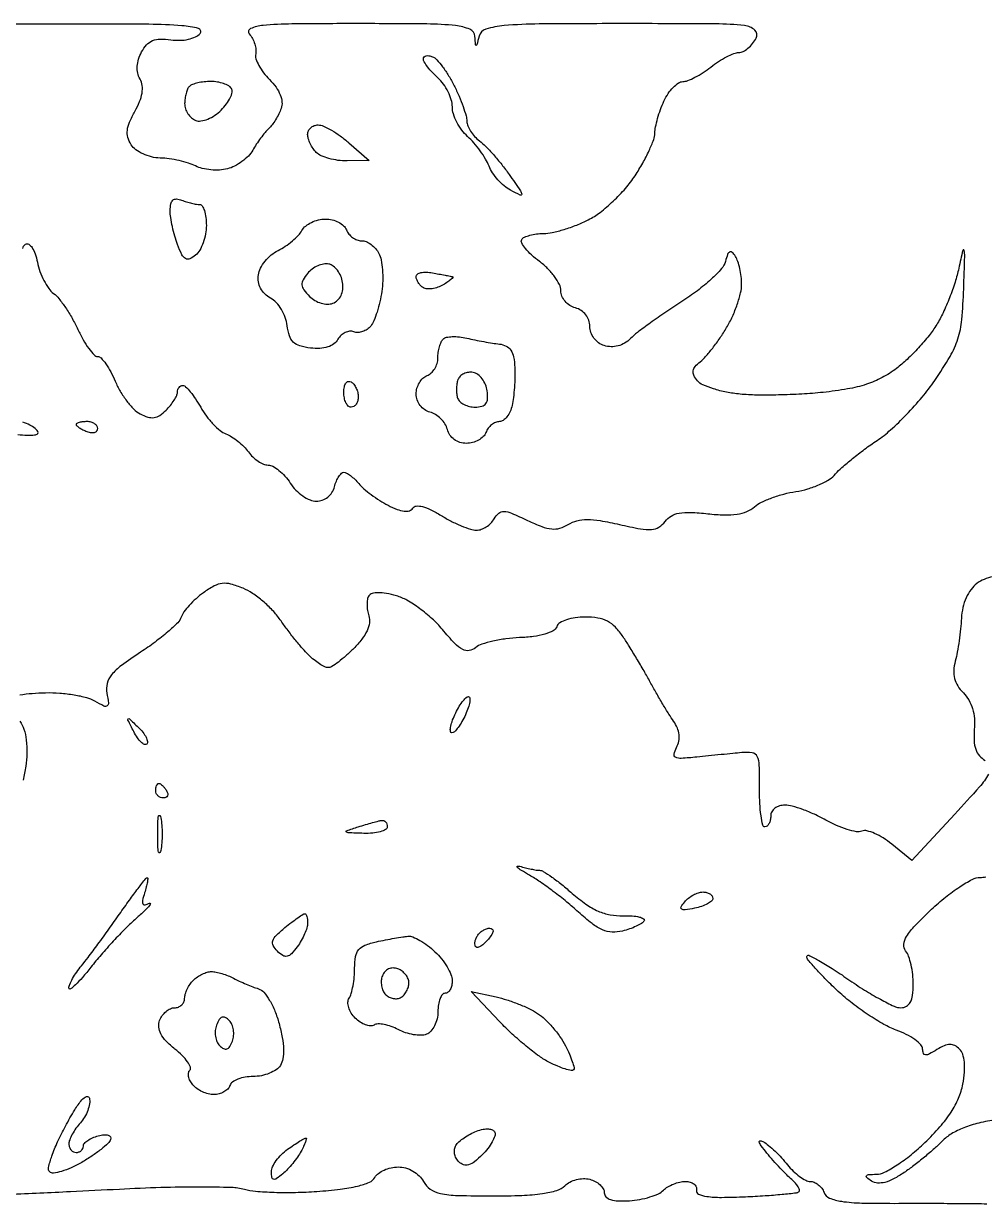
# Model space of a CAD drawing. Extents: x 0 to 102, y 0 to 135.
# Drawn here: x 14.02 to 25.26, y 121.54 to 135.36 of the extents above; entities that cross this region are included whole.
import ezdxf

# ---------------------------------------------------------------- set-up
doc = ezdxf.new("R2010")
doc.units = 0
doc.header["$MEASUREMENT"] = 0

msp = doc.modelspace()

# ---------------------------------------------------------------- linework, layer by layer
for points in [[(14.010792, 132.730181, -0.215234), (14.044594, 132.780314, -0.289163), (14.081534, 132.779967, -0.10432), (14.120544, 132.741357, -0.063296), (14.156302, 132.668494, -0.033115), (14.182676, 132.570772, 0.037528), (14.212849, 132.462764, 0.032749), (14.259951, 132.35525, 0.034162), (14.315774, 132.263518, 0.078163), (14.372032, 132.205615, -0.063366), (14.434552, 132.144947, -0.020003), (14.511783, 132.03988, -0.01962), (14.58937, 131.914638, -0.020583), (14.655581, 131.78565, 0.020566), (14.71795, 131.664138, 0.028779), (14.784095, 131.561592, 0.028423), (14.845664, 131.486573, 0.209674), (14.887096, 131.4684, -0.207501), (14.927309, 131.450961, -0.033584), (14.982516, 131.383421, -0.032276), (15.040316, 131.289902, -0.023324), (15.092803, 131.17911, 0.034279), (15.151619, 131.06167, 0.030162), (15.22825, 130.947996, 0.03138), (15.310212, 130.853824, 0.075259), (15.384163, 130.798577, 0.046397), (15.474594, 130.760486, 0.110964), (15.546736, 130.754345, 0.113287), (15.613632, 130.779656, 0.049557), (15.687425, 130.840111, 0.026903), (15.738243, 130.896712, 0.029224), (15.781197, 130.956959, 0.030486), (15.811492, 131.012412, 0.110205), (15.8202, 131.051443, -0.079416), (15.82499, 131.08141, -0.091695), (15.838838, 131.106767, -0.101712), (15.859452, 131.123618, -0.123374), (15.88365, 131.129465, -0.199665), (15.916221, 131.115595, -0.022353), (15.971043, 131.054259, -0.024388), (16.031909, 130.971808, -0.017449), (16.092058, 130.874196, 0.031396), (16.158672, 130.77255, 0.029441), (16.238833, 130.67772, 0.030734), (16.320053, 130.60225, 0.082701), (16.388158, 130.563053, -0.051495), (16.454053, 130.530396, -0.028335), (16.527375, 130.478087, -0.027949), (16.596473, 130.415974, -0.039756), (16.649847, 130.353021, 0.046405), (16.701033, 130.294249, 0.043547), (16.763216, 130.244526, 0.046561), (16.826553, 130.210383, 0.100677), (16.880547, 130.1994, -0.12844), (16.936308, 130.184836, -0.04361), (17.006113, 130.137272, -0.039951), (17.077381, 130.068832, -0.036453), (17.13928, 129.9879, 0.049979), (17.204696, 129.906991, 0.04658), (17.286323, 129.838528, 0.04986), (17.371089, 129.791647, 0.101736), (17.44525, 129.7764, 0.08879), (17.514349, 129.788768, 0.08022), (17.577619, 129.824519, 0.078908), (17.627263, 129.879011, 0.081584), (17.656887, 129.9456, -0.033471), (17.678548, 130.010379, -0.045305), (17.707046, 130.065097, -0.05319), (17.73771, 130.103251, -0.199466), (17.765508, 130.1148, -0.131151), (17.797466, 130.106271, -0.032066), (17.843269, 130.075885, -0.030662), (17.893011, 130.033031, -0.02641), (17.93983, 129.982322, 0.042815), (17.998313, 129.923002, 0.017952), (18.08622, 129.853212, 0.017606), (18.186133, 129.784871, 0.021866), (18.283787, 129.728832, 0.026432), (18.389216, 129.681193, 0.063608), (18.472174, 129.660496, 0.099953), (18.532852, 129.665469, 0.186155), (18.571597, 129.69487, -0.239635), (18.612777, 129.719938, -0.081877), (18.684527, 129.713682, -0.052711), (18.782505, 129.677285, -0.023146), (18.903634, 129.60996, 0.019366), (19.01998, 129.544139, 0.020205), (19.139461, 129.488513, 0.020368), (19.246169, 129.449007, 0.078624), (19.315732, 129.438, 0.085686), (19.37243, 129.447788, 0.056384), (19.432055, 129.476926, 0.054915), (19.485446, 129.519831, 0.068594), (19.523751, 129.570515, -0.086648), (19.577194, 129.636189, -0.192398), (19.6371, 129.657024, -0.089319), (19.727055, 129.636567, -0.0108), (19.912906, 129.552819, 0.019249), (20.082056, 129.480008, 0.066621), (20.197748, 129.452316, 0.095458), (20.293052, 129.460768, 0.069979), (20.390271, 129.50401, -0.076003), (20.492483, 129.548014, -0.063428), (20.609835, 129.563133, -0.043086), (20.763979, 129.55005, -0.014016), (20.988197, 129.504873, 0.010427), (21.23453, 129.453398, 0.062633), (21.364936, 129.445558, 0.123044), (21.450769, 129.473045, 0.09646), (21.522733, 129.539698, -0.103786), (21.592389, 129.60236, -0.087014), (21.685831, 129.636699, -0.055678), (21.819883, 129.64574, -0.017086), (22.022429, 129.629894, 0.02018), (22.216441, 129.615923, 0.044921), (22.364139, 129.624536, 0.059582), (22.478562, 129.655842, 0.082362), (22.569123, 129.711419, -0.065727), (22.648312, 129.7637, -0.024586), (22.771026, 129.816031, -0.023854), (22.911978, 129.860596, -0.026637), (23.051464, 129.889638, 0.034615), (23.189695, 129.920725, 0.031493), (23.326896, 129.971333, 0.032935), (23.443809, 130.032525, 0.08179), (23.516764, 130.09539, -0.037554), (23.589705, 130.170403, -0.011103), (23.712106, 130.273943, -0.011076), (23.855333, 130.384589, -0.011717), (24.0007, 130.48666, 0.036492), (24.159528, 130.610359, 0.01749), (24.345249, 130.79031, 0.017237), (24.526879, 130.992563, 0.023539), (24.675121, 131.18749, 0.017871), (24.854913, 131.469613, 0.056263), (24.946142, 131.674321, 0.053555), (24.991763, 131.899587, 0.015094), (25.014226, 132.257787, 0.001155), (25.025727, 132.639333, 0.065616), (25.018459, 132.709495, 0.791289), (25.003453, 132.70946, 0.005271), (24.956617, 132.499187, -0.02524), (24.913924, 132.338107, -0.016093), (24.848954, 132.155449, -0.016166), (24.773478, 131.979998, -0.028756), (24.698643, 131.841726, -0.029867), (24.608585, 131.713772, -0.017173), (24.486019, 131.570409, -0.017116), (24.352529, 131.434365, -0.027268), (24.228541, 131.328626, -0.041745), (24.06004, 131.221058, -0.0425), (23.876997, 131.143719, -0.035428), (23.656086, 131.088721, -0.017484), (23.36941, 131.048847, -0.011683), (23.121998, 131.029043, -0.008813), (22.849464, 131.018441, -0.008922), (22.592876, 131.017566, -0.020306), (22.399399, 131.028225, -0.024725), (22.238919, 131.051673, -0.027734), (22.087693, 131.090284, -0.028615), (21.964249, 131.137122, -0.115057), (21.900396, 131.185559, -0.054929), (21.858328, 131.249353, -0.156889), (21.849857, 131.301186, -0.145637), (21.873082, 131.350713, -0.045102), (21.933783, 131.407594, 0.047853), (21.996363, 131.466885, 0.01477), (22.078844, 131.567392, 0.014626), (22.164948, 131.685878, 0.015568), (22.24212, 131.8068, 0.02756), (22.309515, 131.935687, 0.02356), (22.366307, 132.078049, 0.024237), (22.405582, 132.212599, 0.060116), (22.417388, 132.3144, 0.029208), (22.411755, 132.403657, 0.024651), (22.395674, 132.496937, 0.025378), (22.372421, 132.580707, 0.060942), (22.344842, 132.638802, 0.051569), (22.307455, 132.686185, 0.327576), (22.278978, 132.690974, 0.19225), (22.253965, 132.662709, 0.0222), (22.228419, 132.580174, -0.119959), (22.182799, 132.495576, -0.023448), (22.060167, 132.371668, -0.023668), (21.899916, 132.237683, -0.019988), (21.718638, 132.111236, 0.006742), (21.530656, 131.987382, 0.007209), (21.350277, 131.861183, 0.006888), (21.198403, 131.74842, 0.03325), (21.117516, 131.67763, -0.063528), (21.049805, 131.62524, -0.067167), (20.97234, 131.592717, -0.069061), (20.890988, 131.582457, -0.073856), (20.811859, 131.595218, -0.081553), (20.745769, 131.628796, -0.073354), (20.691094, 131.682804, -0.074253), (20.654869, 131.749614, -0.087375), (20.6424, 131.820421, 0.084816), (20.630195, 131.891852, 0.081881), (20.594915, 131.95615, 0.081232), (20.540564, 132.006121, 0.081569), (20.4732, 132.036087, -0.081099), (20.408544, 132.064777, -0.073063), (20.353703, 132.113397, -0.075686), (20.316735, 132.173895, -0.099685), (20.304, 132.237134, 0.116826), (20.286684, 132.310235, 0.041764), (20.230422, 132.402273, 0.038664), (20.149367, 132.496681, 0.036873), (20.053522, 132.579121, -0.025234), (19.960746, 132.655241, -0.038791), (19.889538, 132.730808, -0.044916), (19.845935, 132.796159, -0.269287), (19.847015, 132.835454, -0.146805), (19.877937, 132.862888, -0.040249), (19.939721, 132.885701, -0.037039), (20.017297, 132.901363, -0.031304), (20.100863, 132.9066, 0.053559), (20.203161, 132.917589, 0.020697), (20.341372, 132.953679, 0.020209), (20.489221, 133.005517, 0.023532), (20.624896, 133.06687, 0.046421), (20.76201, 133.153699, 0.024654), (20.915028, 133.284319, 0.02432), (21.059507, 133.434432, 0.034504), (21.171426, 133.582062, 0.016993), (21.26038, 133.728561, 0.019105), (21.33554, 133.875244, 0.018726), (21.38963, 134.003945, 0.090348), (21.4038, 134.081726, -0.050434), (21.411003, 134.152957, -0.018774), (21.434864, 134.250838, -0.018379), (21.469067, 134.356376, -0.021157), (21.50955, 134.454174, -0.037969), (21.558396, 134.54136, -0.044676), (21.617593, 134.615185, -0.050308), (21.677859, 134.666474, -0.150818), (21.728856, 134.68254, 0.093142), (21.786652, 134.693749, 0.024933), (21.872242, 134.732709, 0.02437), (21.966828, 134.787589, 0.023014), (22.057515, 134.8524, -0.02299), (22.148126, 134.917162, -0.024467), (22.242483, 134.971897, -0.025024), (22.327759, 135.010666, -0.094442), (22.385132, 135.0216, 0.120568), (22.434781, 135.033749, 0.053731), (22.491196, 135.071303, 0.048835), (22.545221, 135.126075, 0.047422), (22.5882, 135.1908, 0.345698), (22.571777, 135.284077, 0.1569), (22.451253, 135.33784, 0.025729), (22.113564, 135.357066, 0.001357), (21.03228, 135.36, 0.001998), (20.0518, 135.356081, 0.019912), (19.64154, 135.336451, 0.050843), (19.427788, 135.295513, 0.261839), (19.347117, 135.21195, -0.001923), (19.320704, 135.112445, -0.339035), (19.312553, 135.1062, -0.392517), (19.305619, 135.112635, -0.002113), (19.298614, 135.21195, 0.28555), (19.239839, 135.293847, 0.071286), (19.072961, 135.336402, 0.02444), (18.736568, 135.356098, 0.002403), (17.924841, 135.36, 0.00243), (17.159614, 135.35628, 0.021361), (16.821451, 135.338532, 0.076943), (16.67608, 135.301608, 0.502067), (16.660991, 135.239376, -0.051918), (16.697382, 135.184905, -0.044226), (16.724104, 135.121141, -0.046343), (16.737926, 135.058099, -0.087457), (16.735267, 135.006259, 0.138665), (16.738064, 134.950195, 0.042379), (16.772237, 134.871597, 0.038781), (16.827368, 134.786028, 0.033892), (16.897398, 134.705802, -0.040276), (16.973035, 134.616888, -0.060668), (17.022044, 134.527855, -0.072814), (17.04241, 134.443405, -0.106964), (17.033159, 134.367869, -0.031817), (17.006311, 134.304115, -0.022813), (16.9687, 134.23653, -0.023157), (16.926786, 134.17523, -0.045084), (16.887028, 134.131351, 0.03308), (16.844494, 134.086611, 0.014137), (16.793488, 134.021661, 0.013916), (16.742826, 133.949114, 0.017799), (16.700493, 133.879475, -0.066302), (16.650202, 133.812351, -0.040527), (16.575314, 133.747411, -0.039975), (16.489094, 133.694139, -0.055792), (16.404393, 133.662056, -0.050447), (16.31409, 133.648427, -0.035159), (16.210974, 133.650623, -0.035561), (16.111289, 133.666985, -0.059567), (16.0317, 133.696286, 0.042089), (15.949471, 133.729859, 0.020846), (15.840512, 133.759056, 0.020526), (15.724267, 133.780099, 0.028222), (15.618446, 133.788754, -0.053098), (15.517262, 133.802114, -0.048573), (15.417923, 133.836633, -0.05159), (15.334145, 133.886239, -0.092932), (15.280046, 133.94457, -0.070886), (15.241859, 134.029874, -0.097475), (15.234741, 134.113372, -0.075107), (15.260073, 134.208891, -0.027489), (15.322802, 134.3342, 0.032224), (15.378762, 134.448679, 0.058349), (15.406909, 134.548949, 0.072737), (15.407948, 134.636344, 0.094499), (15.382675, 134.712159, -0.07682), (15.356564, 134.782195, -0.065536), (15.350838, 134.860873, -0.060176), (15.365918, 134.944482, -0.048223), (15.401148, 135.028977, -0.061959), (15.46054, 135.113027, -0.110162), (15.52957, 135.161524, -0.095979), (15.619511, 135.179909, -0.039016), (15.74473, 135.171414, 0.042181), (15.849133, 135.164994, 0.048319), (15.948356, 135.176904, 0.05426), (16.030957, 135.204684, 0.111769), (16.084726, 135.246024, 0.550376), (16.06616, 135.303286, 0.04307), (15.873661, 135.335321, 0.017422), (15.486608, 135.352355, 0.002528), (14.69773, 135.355575), (13.21862, 135.354135)], [(13.956034, 130.555611, 0.024284), (14.06334, 130.548611, 0.022654), (14.150236, 130.551107, 0.179744), (14.186178, 130.567578, 0.360075), (14.188586, 130.593084, 0.07806), (14.155978, 130.627884, 0.049011), (14.095103, 130.666403, 0.025728), (14.013033, 130.702539, -0.051058)], [(25.304632, 126.585428, -0.052988), (25.198787, 126.436836, -0.005512), (24.910673, 126.118653), (24.4071, 125.574698), (24.172159, 125.768515, 0.032162), (24.073882, 125.839491, 0.038529), (23.97289, 125.892603, 0.04227), (23.883185, 125.922594, 0.152302), (23.823712, 125.918775, -0.137347), (23.760324, 125.912836, -0.029847), (23.652551, 125.939123, -0.02899), (23.527351, 125.985803, -0.024232), (23.40043, 126.049209, 0.020451), (23.269602, 126.115807, 0.019952), (23.132704, 126.17209, 0.020313), (23.008724, 126.211742, 0.067333), (22.924027, 126.2232, 0.074484), (22.860329, 126.213658, 0.088602), (22.806321, 126.185943, 0.100776), (22.770233, 126.144717, 0.130274), (22.7574, 126.0963, -0.050875), (22.752447, 126.047743, -0.070827), (22.7377, 126.006677, -0.090918), (22.715936, 125.979064, -0.182476), (22.690338, 125.9694, -0.350864), (22.664126, 125.990376, -0.019783), (22.644036, 126.099869, -0.023325), (22.630335, 126.243274, -0.014187), (22.626888, 126.41355, 0.008395), (22.624483, 126.691346, 0.108044), (22.599877, 126.791589, 0.246615), (22.541523, 126.834249, 0.06086), (22.419, 126.837449, 0.000799), (22.315954, 126.827416, 0.000335), (22.17724, 126.813593, 0.000331), (22.028883, 126.798609, 0.00043), (21.892987, 126.784675, -0.010145), (21.712281, 126.769687, -0.127595), (21.645608, 126.782604, -0.351594), (21.627355, 126.820445, -0.066257), (21.656314, 126.897596, 0.07152), (21.683112, 126.971332, 0.07941), (21.686693, 127.046961, 0.073521), (21.666216, 127.124576, 0.050784), (21.622089, 127.20417, -0.012705), (21.568045, 127.28625, -0.004648), (21.495666, 127.404948, -0.004604), (21.418912, 127.536224, -0.005496), (21.349079, 127.6614, 0.006234), (21.276119, 127.791729, 0.00419), (21.189674, 127.938862, 0.004219), (21.103589, 128.079899, 0.008331), (21.032436, 128.19015, 0.043541), (20.941757, 128.303022, 0.081425), (20.848333, 128.373232, 0.07997), (20.736204, 128.410687, 0.040718), (20.587715, 128.4228, 0.035135), (20.471821, 128.414646, 0.047034), (20.369376, 128.390175, 0.055476), (20.292101, 128.35386, 0.165033), (20.255201, 128.309471, -0.182389), (20.212728, 128.261744, -0.049016), (20.117062, 128.222999, -0.039562), (19.984165, 128.194982, -0.022725), (19.820916, 128.181361, 0.022574), (19.66226, 128.16817, 0.023994), (19.508678, 128.140846, 0.024494), (19.37964, 128.104713, 0.092946), (19.306757, 128.064197, -0.132115), (19.231222, 128.029554, -0.168743), (19.156201, 128.042202, -0.078786), (19.063965, 128.113582, -0.01409), (18.918847, 128.276801, 0.033394), (18.79747, 128.403145, 0.026894), (18.651579, 128.522311, 0.027653), (18.504266, 128.617953, 0.060431), (18.380491, 128.670261, 0.024242), (18.263351, 128.697768, 0.046079), (18.166996, 128.706471, 0.061681), (18.095821, 128.697511, 0.194601), (18.05778, 128.66961, 0.099226), (18.042443, 128.628336, 0.039947), (18.037728, 128.568092, 0.037521), (18.042932, 128.500418, 0.038915), (18.058187, 128.435127, -0.113717), (18.06478, 128.353786, -0.071783), (18.037524, 128.262084, -0.05642), (17.976786, 128.161886, -0.031943), (17.882912, 128.055185, -0.015766), (17.791308, 127.969183, -0.020407), (17.701797, 127.896572, -0.018582), (17.623907, 127.842876, -0.142555), (17.581726, 127.8306, -0.117749), (17.54257, 127.839951, -0.027158), (17.483377, 127.87409, -0.026592), (17.41778, 127.921979, -0.023242), (17.354488, 127.97865, -0.020261), (17.284, 128.053779, -0.008389), (17.194629, 128.160695, -0.008284), (17.102541, 128.278641, -0.010573), (17.021821, 128.390477, 0.03852), (16.933811, 128.499078, 0.027121), (16.81965, 128.60726, 0.027499), (16.698354, 128.699338, 0.050448), (16.589199, 128.758053, 0.030398), (16.445825, 128.807469, 0.096046), (16.344993, 128.815517, 0.09753), (16.249332, 128.785262, 0.031925), (16.12383, 128.705775, 0.026035), (16.03841, 128.636633, 0.024914), (15.95931, 128.558013, 0.025738), (15.896659, 128.481665, 0.076704), (15.865361, 128.421925, -0.115959), (15.824184, 128.3563, -0.016864), (15.707622, 128.24862, -0.018331), (15.558319, 128.129009, -0.014783), (15.389734, 128.011381, 0.013649), (15.16449, 127.854978, 0.062009), (15.048727, 127.74537, 0.111759), (14.99841, 127.645387, 0.108558), (14.995314, 127.532364, -0.016004), (15.013608, 127.416709, -0.283939), (14.998573, 127.383791, -0.270057), (14.961636, 127.381516, -0.014822), (14.855465, 127.438921, 0.067779), (14.760326, 127.478023, 0.022733), (14.613045, 127.509282, 0.022143), (14.444976, 127.529447, 0.023575), (14.279273, 127.534086, 0.015077), (14.121694, 127.52631, 0.019568), (13.978114, 127.509202, 0.01758)], [(25.354208, 128.893362, 0.045753), (25.252459, 128.862772, 0.06361), (25.16953, 128.816326, 0.075897), (25.09969, 128.745969, 0.052519), (25.04336, 128.648776, 0.048627), (25.004748, 128.533474, 0.04433), (24.987572, 128.409223, -0.013785), (24.978076, 128.285047, -0.00955), (24.960797, 128.145272, -0.009639), (24.939027, 128.01154, -0.019484), (24.915783, 127.907403, 0.049021), (24.898061, 127.798009, 0.077905), (24.906836, 127.703762, 0.079975), (24.943706, 127.618455, 0.054512), (25.009989, 127.535897, -0.066645), (25.073448, 127.452819, -0.057158), (25.116835, 127.351618, -0.052622), (25.138707, 127.235186, -0.041644), (25.13836, 127.107015, 0.034214), (25.136061, 126.975939, 0.071474), (25.155652, 126.875995, 0.090768), (25.198166, 126.801276, 0.090809), (25.264385, 126.746475, -0.209914)], [(13.976654, 127.205654, -0.070586), (14.02496, 127.109856, -0.056292), (14.052005, 126.985196, -0.028751), (14.059008, 126.824984, -0.033349), (14.047175, 126.67826, -0.023822), (14.015278, 126.516583, -0.024179)], [(25.396637, 122.544593, 0.024459), (25.190546, 122.506272, 0.035846), (25.014672, 122.451015, 0.041424), (24.870958, 122.380013, 0.063543), (24.762137, 122.294048, -0.017493), (24.672479, 122.208743, -0.009065), (24.554964, 122.108263, -0.009001), (24.430344, 122.009272, -0.013515), (24.317828, 121.927881, -0.027055), (24.194997, 121.853394, -0.059097), (24.092626, 121.813338, -0.081858), (24.00749, 121.805521, -0.123704), (23.937128, 121.828677, -0.024891), (23.879706, 121.869143, -0.404879), (23.876755, 121.890435, -0.224022), (23.902252, 121.90431, -0.012596), (23.994658, 121.907305, 0.119007), (24.088091, 121.930576, 0.024833), (24.234793, 122.016662, 0.024751), (24.399014, 122.13635, 0.021184), (24.559711, 122.277765, 0.021389), (24.736941, 122.462746, 0.036187), (24.866573, 122.633663, 0.042807), (24.954192, 122.797543, 0.05505), (25.003903, 122.960884, 0.02608), (25.022562, 123.100033, 0.043598), (25.021855, 123.218051, 0.054235), (25.002911, 123.310788, 0.119447), (24.965489, 123.372151, 0.077972), (24.909849, 123.412699, 0.125844), (24.853012, 123.425634, 0.098185), (24.78691, 123.410689, 0.035053), (24.701088, 123.365115, -0.016697), (24.612687, 123.313928, -0.133024), (24.567145, 123.30341, -0.307719), (24.542538, 123.321524, -0.084997), (24.534, 123.371388, 0.194759), (24.513746, 123.421412, 0.044434), (24.443235, 123.482335, 0.039607), (24.343318, 123.542855, 0.029621), (24.225014, 123.593741, -0.042341), (24.080722, 123.660197, -0.017833), (23.898747, 123.772243, -0.017493), (23.71168, 123.906512, -0.0218), (23.548214, 124.04451, -0.009745), (23.407296, 124.179578, -0.014044), (23.288445, 124.30487, -0.009711), (23.195616, 124.41254, -0.174769), (23.1804, 124.454743, -0.552106), (23.201526, 124.468043, -0.014331), (23.321202, 124.406392, -0.01731), (23.475806, 124.313933, -0.009369), (23.659725, 124.190168, 0.012733), (23.853591, 124.061597, 0.016017), (24.039689, 123.953032, 0.014195), (24.199213, 123.872464, 0.110268), (24.280125, 123.8544, 0.128059), (24.344989, 123.87129, 0.145999), (24.389587, 123.917156, 0.090124), (24.415242, 123.999603, 0.028149), (24.423768, 124.12935, 0.02976), (24.418062, 124.243024, 0.028275), (24.398907, 124.35721, 0.029455), (24.370308, 124.456062, 0.082531), (24.335528, 124.518944, -0.201045), (24.314252, 124.594903, -0.108659), (24.347204, 124.688004, -0.052355), (24.445579, 124.814431, -0.011973), (24.638235, 125.005394, -0.02026), (24.801665, 125.147731, -0.024037), (24.967305, 125.267982, -0.023865), (25.114409, 125.354601, -0.121707), (25.205875, 125.3772, 0.061286), (25.272459, 125.385392, 0.079795)], [(13.853947, 121.673714, 0.000835), (14.56933, 121.7064, 0.001616), (15.141274, 121.735342, -0.006085), (15.627645, 121.755597, -0.007774), (16.076125, 121.761834, -0.00621), (16.450807, 121.756565, -0.063289), (16.604129, 121.732939, 0.049764), (16.734818, 121.709177, 0.01248), (16.951406, 121.697156, 0.012621), (17.200982, 121.695846, 0.012407), (17.451739, 121.707088, 0.012524), (17.72482, 121.733016, 0.029561), (17.92599, 121.769376, 0.0384), (18.065469, 121.814775, 0.168866), (18.129238, 121.871388, -0.105618), (18.17022, 121.918052, -0.054879), (18.237402, 121.957418, -0.051019), (18.318516, 121.984158, -0.054175), (18.401727, 121.9932, -0.069647), (18.488865, 121.981003, -0.060774), (18.573747, 121.945162, -0.061814), (18.64615, 121.890757, -0.078038), (18.6966, 121.824, 0.119096), (18.776879, 121.734018, 0.100333), (18.894503, 121.683557, 0.044849), (19.095868, 121.660171, 0.006495), (19.509319, 121.6548, 0.009586), (19.848611, 121.661306, 0.025646), (20.089373, 121.682942, 0.035139), (20.257332, 121.718944, 0.126669), (20.350855, 121.774169, -0.078623), (20.409151, 121.816537, -0.054902), (20.485299, 121.845361, -0.05441), (20.56677, 121.85713, -0.072758), (20.640912, 121.848902, -0.057914), (20.706182, 121.823475, -0.064099), (20.76146, 121.78441, -0.073028), (20.798903, 121.738277, -0.134803), (20.8116, 121.692037, 0.200175), (20.831401, 121.644558, 0.118877), (20.884673, 121.612343, 0.068262), (20.975152, 121.596724, 0.024633), (21.105954, 121.598638, 0.029357), (21.226216, 121.613454, 0.029171), (21.344176, 121.642271, 0.030491), (21.44391, 121.679685, 0.091641), (21.503574, 121.720734, -0.061339), (21.554235, 121.760286, -0.039098), (21.621238, 121.793666, -0.038889), (21.693251, 121.81644, -0.057201), (21.75912, 121.824, -0.06706), (21.815769, 121.816368, -0.099064), (21.860455, 121.793931, -0.125476), (21.886245, 121.760587, -0.15432), (21.89025, 121.721638, 0.352377), (21.913933, 121.675453, 0.071723), (22.008919, 121.648532, 0.035424), (22.180202, 121.63787, 0.008794), (22.4613, 121.645248, 0.005251), (22.690865, 121.657733, 0.007962), (22.890153, 121.673862, 0.003699), (23.058296, 121.691425, 0.165899), (23.089624, 121.706184, 0.282988), (23.094929, 121.726947, 0.063369), (23.079083, 121.761685, 0.047896), (23.04743, 121.803301, 0.029442), (23.003014, 121.846024, -0.020115), (22.94437, 121.900364, -0.007733), (22.86722, 121.98028, -0.007642), (22.786093, 122.06966, -0.009335), (22.713089, 122.155792, -0.011934), (22.647368, 122.240378, -0.084714), (22.624031, 122.286587, -0.54915), (22.635207, 122.299702, -0.097474), (22.6728, 122.286672, -0.042464), (22.732166, 122.244925, -0.016112), (22.807717, 122.177316, -0.015821), (22.88555, 122.098157, -0.018648), (22.95389, 122.018329, 0.032208), (23.021134, 121.94396, 0.035052), (23.095602, 121.881084, 0.037523), (23.166355, 121.837107, 0.120859), (23.219789, 121.824, -0.102723), (23.266205, 121.814362, -0.066757), (23.313277, 121.785968, -0.063067), (23.353843, 121.744028, -0.069202), (23.381179, 121.694531, 0.20747), (23.445427, 121.629004, 0.060734), (23.584624, 121.591258, 0.030777), (23.823841, 121.571611, 0.005974), (24.257381, 121.567942, -0.001042), (24.588414, 121.568405, -0.001255), (24.899522, 121.567411, -0.001069), (25.161543, 121.565356, -0.008475), (25.28275, 121.562091, 0.045789)]]:
    msp.add_lwpolyline(points, format="xyb")
for points in [[(18.80235, 134.973562, -0.112553), (18.852488, 134.938658, -0.024042), (18.920526, 134.856291, -0.023986), (18.991707, 134.750978, -0.020827), (19.05615, 134.63434, -0.014453), (19.112824, 134.512127, -0.015683), (19.16071, 134.390095, -0.015325), (19.195112, 134.283409, -0.070438), (19.2042, 134.21922, 0.098038), (19.214778, 134.165788, 0.045517), (19.24769, 134.10286, 0.042716), (19.295607, 134.040892, 0.046089), (19.35225, 133.989681, -0.038261), (19.422587, 133.928059, -0.013057), (19.515026, 133.828584, -0.012893), (19.611745, 133.713019, -0.014518), (19.698483, 133.597015, -0.00233), (19.831015, 133.406717, -0.128558), (19.845749, 133.366099, -0.582219), (19.829271, 133.354618, -0.011369), (19.715583, 133.412175, -0.052738), (19.641059, 133.462808, -0.034945), (19.566884, 133.535024, -0.035083), (19.503969, 133.616293, -0.055887), (19.463659, 133.694294, 0.042615), (19.423735, 133.776837, 0.022261), (19.361073, 133.872437, 0.021974), (19.287601, 133.965432, 0.031245), (19.213909, 134.040662, -0.04999), (19.145443, 134.116001, -0.040282), (19.087555, 134.208907, -0.041718), (19.047911, 134.304448, -0.077637), (19.035, 134.3871, 0.074245), (19.022742, 134.469193, 0.041827), (18.985298, 134.562931, 0.040659), (18.930555, 134.653245, 0.052307), (18.8658, 134.7255, -0.02061), (18.801021, 134.789172, -0.025374), (18.746302, 134.853863, -0.025137), (18.706747, 134.911549, -0.138579), (18.6966, 134.947457, -0.18496), (18.705262, 134.970071, -0.15042), (18.727664, 134.983519, -0.101264), (18.761853, 134.984893, -0.055639)], [(16.210007, 134.6832, 0.026668), (16.132213, 134.679048, 0.029075), (16.057552, 134.666632, 0.030301), (15.995565, 134.648573, 0.110779), (15.9612, 134.6268, 0.09352), (15.93951, 134.595021, 0.035191), (15.921367, 134.544066, 0.03335), (15.908961, 134.484402, 0.034601), (15.9048, 134.424351, 0.080373), (15.914431, 134.364825, 0.065559), (15.942641, 134.306684, 0.066573), (15.984372, 134.25868, 0.089191), (16.033619, 134.22887, 0.129629), (16.095453, 134.222129, 0.058792), (16.174594, 134.24375, 0.052365), (16.257877, 134.28804, 0.048036), (16.332805, 134.349805, 0.036448), (16.394322, 134.42101, 0.048815), (16.438327, 134.494071, 0.058261), (16.460252, 134.558463, 0.193709), (16.452793, 134.601686, 0.127788), (16.420029, 134.633015, 0.046259), (16.360693, 134.659255, 0.042151), (16.287351, 134.677178, 0.038874)], [(17.465182, 134.1756, -0.105741), (17.527599, 134.162251, -0.026202), (17.6212, 134.114257, -0.025625), (17.724889, 134.046705, -0.023219), (17.824732, 133.966773), (18.0621, 133.757947), (17.80407, 133.755273, -0.035598), (17.697838, 133.761741, -0.034093), (17.592015, 133.783207, -0.036012), (17.501443, 133.815274, -0.093553), (17.44452, 133.85412, -0.047088), (17.405665, 133.901074, -0.037433), (17.372822, 133.958125, -0.038655), (17.350299, 134.016151, -0.073375), (17.343, 134.06562, -0.110314), (17.352371, 134.107577, -0.099938), (17.378891, 134.143293, -0.094937), (17.418533, 134.167249, -0.088801)], [(15.869419, 133.296351, 0.016969), (15.926351, 133.276693, 0.015089), (15.986748, 133.260084, 0.015326), (16.041991, 133.248452, 0.04425), (16.080919, 133.245, -0.261549), (16.110798, 133.228223, -0.059731), (16.135781, 133.173489, -0.047017), (16.152953, 133.094824, -0.030247), (16.1586, 133.001559, -0.04589), (16.149325, 132.900715, -0.040785), (16.121735, 132.799033, -0.043028), (16.081243, 132.711319, -0.090139), (16.033102, 132.653964, -0.063478), (15.964126, 132.610147, -0.245388), (15.915065, 132.612214, -0.150242), (15.872495, 132.657986, -0.0219), (15.821602, 132.776012, -0.021461), (15.788667, 132.875262, -0.016293), (15.760863, 132.986511, -0.016558), (15.741615, 133.092766, -0.03654), (15.7356, 133.174959, -0.046392), (15.742797, 133.252354, -0.16359), (15.766847, 133.295376, -0.203172), (15.80812, 133.309784, -0.075488)], [(17.549653, 133.0758, -0.059285), (17.629086, 133.066348, -0.059529), (17.703968, 133.038523, -0.065364), (17.763322, 132.997458, -0.117691), (17.796594, 132.9489, 0.079308), (17.824672, 132.900389, 0.065383), (17.868168, 132.859277, 0.066651), (17.919839, 132.83148, 0.090356), (17.971868, 132.822, -0.09948), (18.026013, 132.81112, -0.057843), (18.084015, 132.77851, -0.05455), (18.136864, 132.730571, -0.060854), (18.175894, 132.67395, -0.073746), (18.202765, 132.596697, -0.027424), (18.218019, 132.48241, -0.026461), (18.221222, 132.354028, -0.028904), (18.210542, 132.2298, -0.021135), (18.187721, 132.108402, -0.020689), (18.154604, 131.988484, -0.0211), (18.11681, 131.885909, -0.069781), (18.080217, 131.8241, -0.075017), (18.038441, 131.785402, -0.068169), (17.985764, 131.759219, -0.071541), (17.930608, 131.74905, -0.101821), (17.881583, 131.757136, 0.117607), (17.833623, 131.763517, 0.08592), (17.781685, 131.748959, 0.078826), (17.733757, 131.716026, 0.07545), (17.697529, 131.669426, -0.109028), (17.650195, 131.616257, -0.079289), (17.579291, 131.580423, -0.06504), (17.487357, 131.563712, -0.040882), (17.378042, 131.56719, -0.041426), (17.251783, 131.592302, -0.121295), (17.175352, 131.636119, -0.126901), (17.129978, 131.709076, -0.04738), (17.104728, 131.827983, 0.059389), (17.081997, 131.923685, 0.048149), (17.03626, 132.018838, 0.049865), (16.975808, 132.099369, 0.084154), (16.909244, 132.150957, -0.069192), (16.84051, 132.201025, -0.08065), (16.792168, 132.265668, -0.081948), (16.767272, 132.341391, -0.074422), (16.766816, 132.423756, -0.085158), (16.791835, 132.501078, -0.049942), (16.845498, 132.582513, -0.04812), (16.917516, 132.655516, -0.058822), (16.997759, 132.707917, 0.032657), (17.081575, 132.75661, 0.026923), (17.164182, 132.818812, 0.02774), (17.233947, 132.884421, 0.062685), (17.276913, 132.942685, -0.096014), (17.31998, 132.993646, -0.055972), (17.387759, 133.036697, -0.053087), (17.468296, 133.065911, -0.06055)], [(17.58902, 132.549814, 0.095102), (17.529246, 132.549725, 0.056464), (17.461046, 132.528334, 0.053697), (17.395274, 132.490323, 0.061767), (17.342487, 132.440682, 0.043258), (17.289313, 132.363993, 0.151844), (17.276444, 132.306011, 0.141058), (17.298357, 132.248361, 0.035488), (17.364857, 132.171686, 0.063952), (17.427132, 132.123586, 0.060831), (17.500577, 132.091802, 0.064781), (17.574592, 132.080045, 0.098961), (17.638474, 132.090953, 0.10045), (17.693919, 132.12623, 0.093155), (17.733006, 132.181193, 0.083), (17.752446, 132.252331, 0.060783), (17.750784, 132.334308, 0.062885), (17.73038, 132.408813, 0.062832), (17.692094, 132.475931, 0.068765), (17.642543, 132.525899, 0.116555)], [(18.80235, 132.447056, -0.000453), (18.878334, 132.432821, -0.000558), (18.94921, 132.419394, -0.00046), (19.008755, 132.407988, -0.004069), (19.035, 132.402714, -0.523046), (19.039329, 132.392491, -0.069184), (19.021188, 132.371017, -0.03516), (18.982772, 132.341147, -0.015819), (18.92858, 132.307249, -0.046456), (18.865469, 132.277961, -0.048398), (18.798892, 132.26132, -0.053382), (18.738772, 132.258821, -0.122724), (18.69593, 132.272514, -0.060881), (18.663825, 132.298221, -0.051049), (18.636654, 132.332377, -0.053235), (18.618153, 132.369384, -0.089549), (18.612, 132.403462, -0.248938), (18.626572, 132.430917, -0.0927), (18.667915, 132.448887, -0.063897), (18.729422, 132.454904, -0.038565)], [(19.203167, 131.683308, 0.0081), (19.296891, 131.66245, 0.005693), (19.402971, 131.641896, 0.005746), (19.504978, 131.624541, 0.01197), (19.5849, 131.613841, -0.088304), (19.664595, 131.590467, -0.132196), (19.718625, 131.542665, -0.099744), (19.750818, 131.463169, -0.03603), (19.764739, 131.3415, -0.01603), (19.765832, 131.230418, -0.011486), (19.760221, 131.106338, -0.011617), (19.749403, 130.988299, -0.024336), (19.734418, 130.89735, -0.051596), (19.710688, 130.824539, -0.062096), (19.673566, 130.762915, -0.073356), (19.629389, 130.721085, -0.154123), (19.58478, 130.707, 0.103389), (19.539596, 130.697556, 0.066728), (19.493722, 130.669723, 0.062923), (19.454139, 130.628616, 0.068713), (19.427406, 130.5801, -0.108465), (19.395433, 130.531563, -0.066401), (19.340206, 130.490477, -0.061781), (19.271303, 130.462668, -0.06514), (19.198935, 130.4532, -0.076718), (19.124065, 130.464756, -0.080763), (19.057607, 130.498301, -0.083231), (19.006749, 130.550114, -0.088792), (18.976958, 130.614578, 0.076712), (18.948852, 130.679439, 0.055901), (18.899749, 130.740949, 0.055901), (18.838239, 130.790052, 0.076712), (18.773378, 130.818158, -0.088581), (18.710943, 130.84698, -0.076906), (18.658769, 130.896837, -0.076705), (18.623995, 130.960267, -0.087315), (18.612, 131.028429, -0.069462), (18.621477, 131.09632, -0.063142), (18.649277, 131.161432, -0.066771), (18.690373, 131.214059, -0.102372), (18.7389, 131.245194, 0.096849), (18.78742, 131.275579, 0.066864), (18.828523, 131.325926, 0.064258), (18.856316, 131.387698, 0.073748), (18.8658, 131.451645, -0.035391), (18.870405, 131.516619, -0.033697), (18.884135, 131.581394, -0.035543), (18.904219, 131.636881, -0.092019), (18.928217, 131.671817, -0.146145), (18.966474, 131.692477, -0.040812), (19.03473, 131.700939, -0.037476), (19.117227, 131.698204, -0.031789)], [(19.278295, 131.281339, 0.078738), (19.222749, 131.283063, 0.07862), (19.169361, 131.267536, 0.083967), (19.126281, 131.237587, 0.111163), (19.100407, 131.197603, 0.050589), (19.087592, 131.147796, 0.033531), (19.082652, 131.08892, 0.033692), (19.085618, 131.030448, 0.054448), (19.096812, 130.98195, 0.123057), (19.12335, 130.941489, 0.067352), (19.172224, 130.907264, 0.060667), (19.234732, 130.884076, 0.058576), (19.301734, 130.8762, 0.064466), (19.380477, 130.886395, 0.17), (19.426945, 130.917797, 0.14978), (19.447147, 130.974477, 0.04672), (19.442734, 131.065686, 0.064241), (19.422142, 131.140084, 0.063369), (19.383279, 131.207197, 0.068994), (19.332854, 131.257236, 0.114397)], [(17.8506, 131.1723, -0.08825), (17.882988, 131.143338, -0.053305), (17.910349, 131.099563, -0.051278), (17.928925, 131.048617, -0.061875), (17.9352, 130.998107, -0.067639), (17.928867, 130.951509, -0.08433), (17.910349, 130.91201, -0.09965), (17.882861, 130.885596, -0.142666), (17.8506, 130.8762, -0.195654), (17.818284, 130.889349, -0.086673), (17.790851, 130.927369, -0.066561), (17.772227, 130.983722, -0.0466), (17.766, 131.050393, -0.047867), (17.772052, 131.113469, -0.104212), (17.790851, 131.158058, -0.181468), (17.818611, 131.177258, -0.202618)], [(14.7627, 130.707, 0.024748), (14.71407, 130.704591, 0.039339), (14.673077, 130.697233, 0.046727), (14.643929, 130.686605, 0.289661), (14.6358, 130.673751, 0.222225), (14.64317, 130.657989, 0.030693), (14.673077, 130.635965, 0.030395), (14.714092, 130.612882, 0.02136), (14.7627, 130.591806, 0.055937), (14.811291, 130.579158, 0.100118), (14.852323, 130.581486, 0.147206), (14.879238, 130.597934, 0.184534), (14.8896, 130.625055, 0.152681), (14.879829, 130.656307, 0.098158), (14.852323, 130.682929, 0.08088), (14.811221, 130.700889, 0.062722)], [(19.223536, 127.49154, -0.388346), (19.240241, 127.476587, -0.065865), (19.238759, 127.429878, -0.043327), (19.221387, 127.361802, -0.022772), (19.188807, 127.2807, -0.023042), (19.147295, 127.199702, -0.031572), (19.102224, 127.131328, -0.032582), (19.059649, 127.081901, -0.201303), (19.02938, 127.0692, -0.382538), (19.012312, 127.084497, -0.068256), (19.013569, 127.131134, -0.044438), (19.031085, 127.199145, -0.023352), (19.06411, 127.28004, -0.02233), (19.106063, 127.360834, -0.030593), (19.15128, 127.42914, -0.031167), (19.193786, 127.478769, -0.199988)], [(15.361132, 127.134664, -0.032763), (15.415951, 127.074969, -0.05091), (15.453969, 127.016381, -0.066521), (15.471419, 126.967213, -0.253633), (15.462469, 126.937069, -0.314606), (15.435151, 126.932216, -0.082345), (15.396287, 126.958698, -0.05386), (15.352134, 127.01104, -0.029819), (15.309572, 127.083104, -0.001975), (15.241731, 127.216684, -0.323466), (15.24421, 127.232075, -0.404836), (15.25797, 127.232296, -0.002294)], [(15.603707, 126.477, -0.151918), (15.621535, 126.471455, -0.038439), (15.645414, 126.452149, -0.035638), (15.670543, 126.424783, -0.029505), (15.6933, 126.3924, -0.082592), (15.706541, 126.360074, -0.161196), (15.703909, 126.332651, -0.182303), (15.686021, 126.314423, -0.108972), (15.655993, 126.3078, -0.093332), (15.621793, 126.31424, -0.09642), (15.592718, 126.332651, -0.099167), (15.573258, 126.36012, -0.105053), (15.5664, 126.3924, -0.042167), (15.569136, 126.424789, -0.061769), (15.577359, 126.452149, -0.081139), (15.589441, 126.470701, -0.210953)], [(15.626105, 126.07515, -0.029693), (15.637519, 125.98846, -0.017887), (15.641229, 125.8848, -0.017887), (15.637519, 125.78114, -0.029693), (15.626105, 125.69445, -0.142433), (15.612675, 125.668222, -0.611425), (15.600212, 125.671846, -0.039503), (15.591647, 125.748468, -0.008087), (15.589442, 125.8848, -0.008087), (15.591647, 126.021132, -0.039503), (15.600212, 126.097754, -0.611425), (15.612675, 126.101378, -0.142433)], [(18.21015, 126.045567, -0.136781), (18.234319, 126.042168, -0.116679), (18.254962, 126.026672, -0.099237), (18.268828, 126.001091, -0.074867), (18.2736, 125.9694, -0.272811), (18.254751, 125.937425, -0.058876), (18.192833, 125.912128, -0.046127), (18.104, 125.896142, -0.029141), (17.99865, 125.893233, -0.001973), (17.815794, 125.899564, -0.212536), (17.794089, 125.910247, -0.527052), (17.798072, 125.924331, -0.003802), (17.9352, 125.9694, -0.004631), (18.020827, 125.995951, -0.005292), (18.10321, 126.019714, -0.004807), (18.173476, 126.038454, -0.02973)], [(19.824469, 125.509291, 0.011951), (19.889282, 125.491111, 0.011423), (19.95587, 125.47575, 0.011435), (20.015243, 125.464885, 0.039555), (20.054175, 125.4618, -0.14271), (20.098171, 125.448982, -0.012017), (20.197396, 125.382395, -0.015203), (20.313413, 125.295022, -0.011162), (20.436786, 125.191484, 0.02636), (20.597079, 125.065057, 0.050055), (20.739955, 124.98418, 0.05828), (20.880286, 124.94098, 0.052686), (21.031744, 124.929305, -0.021651), (21.139034, 124.9277, -0.044089), (21.222361, 124.915415, -0.075794), (21.271419, 124.895491, -0.41905), (21.277514, 124.870593, -0.117633), (21.248142, 124.84136, -0.026691), (21.185861, 124.807701, -0.026215), (21.107968, 124.775711, -0.022845), (21.023521, 124.750365, -0.076368), (20.903733, 124.739137, -0.087681), (20.792085, 124.765737, -0.062319), (20.66894, 124.838434, -0.020673), (20.508121, 124.973643, 0.013758), (20.372645, 125.09078, 0.009948), (20.215614, 125.214046, 0.010061), (20.061607, 125.325277, 0.021473), (19.93745, 125.403541, -0.009671), (19.842668, 125.460207, -0.04858), (19.793732, 125.497816, -0.592422), (19.796845, 125.509946, -0.137683)], [(15.466351, 125.375299, -0.461329), (15.474149, 125.367369, -0.020196), (15.468552, 125.323827, -0.022297), (15.456107, 125.266238, -0.012482), (15.436137, 125.197406, 0.01996), (15.412119, 125.10974, 0.170822), (15.416554, 125.069906, 0.352648), (15.44154, 125.058037, 0.06185), (15.493886, 125.077629, -0.576015), (15.503859, 125.071327, -0.171345), (15.495242, 125.049583, -0.024872), (15.434459, 124.98645, -0.007767), (15.337273, 124.897873, 0.016073), (15.214826, 124.782491, 0.008476), (15.069989, 124.631924, 0.008424), (14.926787, 124.472614, 0.012857), (14.808523, 124.329217, -0.011547), (14.709672, 124.208716, -0.024656), (14.626789, 124.121409, -0.03924), (14.568973, 124.074307, -0.604879), (14.5512, 124.083622, -0.105234), (14.560445, 124.12706, -0.023583), (14.59469, 124.195056, -0.023463), (14.642578, 124.271333, -0.020809), (14.69925, 124.346013, 0.010979), (14.775504, 124.442498, 0.003049), (14.89079, 124.597095, 0.003077), (15.019177, 124.773737, 0.003222), (15.1434, 124.949256, -0.003785), (15.258842, 125.11198, -0.006005), (15.360408, 125.249365, -0.001844), (15.449825, 125.366426, -0.21422)], [(21.964059, 125.208, -0.06227), (22.00862, 125.202429, -0.080542), (22.046366, 125.186046, -0.097982), (22.071628, 125.161766, -0.153663), (22.0806, 125.133262, -0.217779), (22.066182, 125.101729, -0.053899), (22.018255, 125.068561, -0.045224), (21.949633, 125.038956, -0.032018), (21.86836, 125.017953, -0.012679), (21.755877, 124.999393, -0.178976), (21.716623, 125.008007, -0.404506), (21.710459, 125.03412, -0.038957), (21.751819, 125.09269, -0.052546), (21.797043, 125.136814, -0.042625), (21.85364, 125.174128, -0.044208), (21.912467, 125.199648, -0.080415)], [(17.310072, 124.9542, -0.271948), (17.322759, 124.946749, -0.054967), (17.333327, 124.921673, -0.044148), (17.34061, 124.885896, -0.028148), (17.343, 124.84347, -0.076361), (17.334731, 124.789644, -0.027594), (17.307396, 124.717027, -0.026604), (17.268185, 124.639525, -0.028565), (17.221795, 124.56852, -0.028452), (17.152972, 124.48559, -0.150983), (17.102439, 124.456556, -0.199456), (17.05248, 124.465232, -0.05533), (16.989145, 124.516055, -0.076111), (16.941509, 124.581104, -0.200323), (16.936713, 124.637566, -0.122395), (16.975142, 124.699651, -0.021975), (17.077422, 124.791005, -0.007518), (17.156334, 124.85353, -0.010828), (17.228149, 124.906262, -0.006835), (17.28938, 124.947976, -0.14714)], [(19.473352, 124.785, -0.176123), (19.501519, 124.774761, -0.256649), (19.510887, 124.750679, -0.110288), (19.49619, 124.710557, -0.030483), (19.456303, 124.656056, -0.030935), (19.412489, 124.609454, -0.05004), (19.369352, 124.576361, -0.066988), (19.333023, 124.560112, -0.274667), (19.310573, 124.565827, -0.161573), (19.299824, 124.58725, -0.069134), (19.299611, 124.619675, -0.058241), (19.309152, 124.657386, -0.04739), (19.327621, 124.694771, -0.0641), (19.355623, 124.729286, -0.051744), (19.393432, 124.758495, -0.053409), (19.434815, 124.778366, -0.085443)], [(18.515476, 124.690391, -0.118833), (18.57308, 124.681701, -0.033164), (18.655666, 124.641544, -0.031475), (18.74594, 124.582166, -0.028487), (18.831264, 124.51005, -0.034562), (18.908218, 124.426285, -0.033811), (18.973517, 124.332126, -0.035764), (19.019129, 124.241719, -0.096772), (19.033538, 124.17165, -0.055238), (19.027828, 124.115015, -0.075346), (19.009719, 124.06709, -0.095312), (18.982561, 124.034959, -0.171406), (18.9504, 124.0236, 0.228458), (18.917997, 124.007979, 0.074175), (18.890651, 123.960692, 0.056489), (18.871983, 123.891456, 0.037645), (18.8658, 123.809445, -0.057407), (18.85593, 123.723762, -0.0587), (18.826847, 123.64325, -0.064877), (18.783944, 123.579654, -0.120918), (18.733193, 123.544404, -0.091878), (18.668271, 123.532377, -0.041202), (18.581457, 123.53955, -0.038953), (18.488313, 123.562606, -0.042744), (18.40286, 123.599337, 0.035901), (18.320861, 123.635919, 0.040996), (18.237998, 123.658487, 0.045217), (18.165882, 123.665256, 0.140104), (18.119287, 123.652101, -0.158238), (18.076554, 123.641657, -0.07008), (18.019149, 123.654139, -0.05923), (17.956754, 123.686019, -0.048717), (17.898943, 123.733543, -0.057215), (17.852239, 123.792361, -0.065872), (17.822696, 123.857598, -0.076305), (17.813944, 123.919092, -0.141578), (17.828349, 123.96697, 0.07544), (17.853024, 124.021794, 0.022857), (17.873576, 124.110921, 0.022325), (17.88775, 124.214285, 0.022592), (17.892576, 124.318092, -0.039773), (17.903533, 124.453426, -0.133475), (17.939932, 124.533705, -0.130213), (18.012562, 124.58564, -0.03707), (18.1467, 124.625332, -0.004968), (18.252301, 124.647141, -0.004775), (18.35972, 124.667151, -0.00473), (18.454749, 124.68299, -0.017217)], [(16.218968, 124.2774, -0.051492), (16.271918, 124.271933, -0.022323), (16.340605, 124.254363, -0.021807), (16.412607, 124.229001, -0.027028), (16.476998, 124.198976, 0.013924), (16.543681, 124.165729, 0.008876), (16.622935, 124.130628, 0.008917), (16.701942, 124.09895, 0.016364), (16.767516, 124.076432, -0.142272), (16.830547, 124.035074, -0.042978), (16.897901, 123.941036, -0.038291), (16.960195, 123.815021, -0.02989), (17.008649, 123.670162, -0.020508), (17.045985, 123.504773, -0.037381), (17.060663, 123.367188, -0.047111), (17.053796, 123.257623, -0.103069), (17.024143, 123.179355, -0.104873), (16.975682, 123.130029, -0.050336), (16.896799, 123.088492, -0.046806), (16.802289, 123.060234, -0.04929), (16.705813, 123.0507, 0.041884), (16.612762, 123.042891, 0.050913), (16.528464, 123.019636, 0.059152), (16.46438, 122.98553, 0.161068), (16.433904, 122.94495, -0.114206), (16.408989, 122.904511, -0.069465), (16.36417, 122.870264, -0.063845), (16.3072, 122.847095, -0.064773), (16.246509, 122.8392, -0.063888), (16.18148, 122.847543, -0.044319), (16.111628, 122.872551, -0.044512), (16.047699, 122.909267, -0.067044), (16.000493, 122.952734, -0.054278), (15.96886, 123.000569, -0.069404), (15.951398, 123.050369, -0.084732), (15.950094, 123.094416, -0.162901), (15.965678, 123.125678, 0.303619), (15.972724, 123.161193, 0.056123), (15.938716, 123.222591, 0.043592), (15.876099, 123.29617, 0.026368), (15.790465, 123.372169, -0.03104), (15.687318, 123.465447, -0.071302), (15.625679, 123.549778, -0.098853), (15.60185, 123.629123, -0.115786), (15.612473, 123.706825, -0.064272), (15.642916, 123.76325, -0.061477), (15.687086, 123.81105, -0.066289), (15.737672, 123.84345, -0.109759), (15.786951, 123.8544, 0.0922), (15.831939, 123.862767, 0.096073), (15.870182, 123.886707, 0.099378), (15.895775, 123.922418, 0.106325), (15.9048, 123.96438, -0.073375), (15.912099, 124.013849, -0.038655), (15.934621, 124.071875, -0.037433), (15.967465, 124.128926, -0.047088), (16.00632, 124.17588, -0.047523), (16.053358, 124.214735, -0.037527), (16.110662, 124.247578, -0.038709), (16.169055, 124.270095, -0.072791)], [(18.397298, 124.309222, 0.092829), (18.342191, 124.319323, 0.105184), (18.289746, 124.307956, 0.104713), (18.246295, 124.276162, 0.091256), (18.216864, 124.227987, 0.073687), (18.204216, 124.171241, 0.061101), (18.207304, 124.109369, 0.062864), (18.224907, 124.05195, 0.090839), (18.254995, 124.008365, 0.079111), (18.29571, 123.978834, 0.074167), (18.344488, 123.962586, 0.077873), (18.393624, 123.961698, 0.104426), (18.435429, 123.976744, 0.077036), (18.47062, 124.00683, 0.053307), (18.500383, 124.05004, 0.052862), (18.520592, 124.099058, 0.071474), (18.5274, 124.146442, 0.102248), (18.517713, 124.193315, 0.066776), (18.489182, 124.240812, 0.063168), (18.447037, 124.281707, 0.069554)], [(19.545456, 123.980673, -0.023349), (19.671106, 123.946858, -0.01665), (19.808357, 123.897862, -0.016863), (19.936367, 123.84224, -0.034118), (20.032133, 123.788442, -0.04575), (20.116492, 123.721406, -0.024367), (20.208337, 123.624609, -0.024048), (20.293237, 123.515746, -0.034266), (20.356862, 123.410975, -0.015662), (20.403699, 123.313, -0.023714), (20.437613, 123.224825, -0.020456), (20.458165, 123.153047, -0.26157), (20.450871, 123.127071, -0.257065), (20.424932, 123.119551, -0.020778), (20.353915, 123.138643, -0.023907), (20.266616, 123.170705, -0.015872), (20.169683, 123.215339, -0.041053), (20.052164, 123.286635, -0.014854), (19.897473, 123.40597, -0.014615), (19.73506, 123.547277, -0.016861), (19.588997, 123.691473), (19.254693, 124.044535)], [(16.426407, 123.705033, 0.068424), (16.379756, 123.740407, 0.217616), (16.3417, 123.743595, 0.174049), (16.308477, 123.716197, 0.042558), (16.27704, 123.65136, 0.069594), (16.262449, 123.588317, 0.060214), (16.26461, 123.520393, 0.062864), (16.282377, 123.458053, 0.095838), (16.313793, 123.411567, 0.068424), (16.360444, 123.376193, 0.217616), (16.3985, 123.373005, 0.174049), (16.431723, 123.400403, 0.042558), (16.46316, 123.46524, 0.069594), (16.477751, 123.528283, 0.060214), (16.47559, 123.596207, 0.062864), (16.457823, 123.658547, 0.095838)], [(14.791265, 122.797407, -0.09123), (14.79251, 122.733024, -0.047237), (14.771985, 122.654937, -0.044822), (14.734788, 122.576136, -0.051284), (14.685515, 122.508994, 0.029845), (14.634112, 122.444891, 0.029763), (14.590655, 122.375067, 0.031168), (14.560285, 122.309692, 0.093414), (14.5512, 122.261489, 0.084037), (14.557605, 122.223647, 0.093099), (14.576051, 122.191507, 0.100507), (14.60353, 122.170014, 0.116378), (14.6358, 122.1624, 0.087079), (14.668103, 122.168069, 0.094306), (14.695549, 122.184353, 0.100175), (14.713907, 122.208624, 0.11244), (14.7204, 122.237133, -0.184987), (14.732621, 122.269035, -0.058694), (14.771522, 122.303282, -0.049465), (14.827818, 122.334459, -0.037802), (14.894431, 122.357376, -0.037966), (14.962124, 122.369686, -0.099102), (15.011148, 122.365085, -0.19594), (15.03601, 122.345058, -0.209868), (15.038866, 122.314097, -0.126734), (15.009998, 122.269441, -0.01869), (14.927588, 122.198976, -0.02008), (14.821579, 122.121701, -0.016049), (14.701609, 122.046879, -0.024344), (14.578843, 121.983454, -0.035199), (14.464492, 121.940696, -0.038135), (14.371522, 121.920762, -0.234245), (14.326437, 121.935963, -0.263724), (14.312627, 121.985922, -0.021545), (14.352748, 122.120814, -0.024481), (14.419187, 122.286609, -0.016149), (14.510812, 122.470439, -0.012281), (14.619621, 122.660812, -0.041316), (14.70367, 122.776967, -0.1266), (14.758711, 122.815434, -0.460929)], [(19.531437, 122.397098, -0.177265), (19.531767, 122.353325, -0.042349), (19.501068, 122.286032, -0.038353), (19.45028, 122.210067, -0.029863), (19.384327, 122.135728, -0.027687), (19.293936, 122.054828, -0.09512), (19.224577, 122.018277, -0.153861), (19.165924, 122.018862, -0.118065), (19.110991, 122.052569, -0.078361), (19.079202, 122.096261, -0.073954), (19.061609, 122.148483, -0.077896), (19.060462, 122.200989, -0.105371), (19.076408, 122.245557, -0.074409), (19.112257, 122.287936, -0.029631), (19.172513, 122.334786, -0.028518), (19.244612, 122.378459, -0.03192), (19.318607, 122.411839, -0.039165), (19.393686, 122.433565, -0.068239), (19.458248, 122.437905, -0.095665), (19.505748, 122.425274, -0.192769)], [(17.322501, 122.3316, -0.492202), (17.328614, 122.323658, -0.022704), (17.316814, 122.286066, -0.022974), (17.295938, 122.236065, -0.012489), (17.265995, 122.176592, -0.029489), (17.224702, 122.109296, -0.018165), (17.168773, 122.035055, -0.018196), (17.107913, 121.965434, -0.030842), (17.051519, 121.912433, -0.017609), (16.979087, 121.856507, -0.202116), (16.944721, 121.848698, -0.321932), (16.925006, 121.86893, -0.037407), (16.92, 121.935744, -0.109242), (16.933305, 121.995914, -0.04587), (16.975232, 122.067981, -0.042487), (17.036087, 122.139717, -0.042863), (17.108024, 122.199903, -0.006154), (17.181985, 122.250362, -0.00893), (17.248586, 122.292914, -0.005204), (17.305308, 122.326936, -0.133246)]]:
    msp.add_lwpolyline(points, format="xyb", close=True)

doc.saveas('drawing.dxf')
